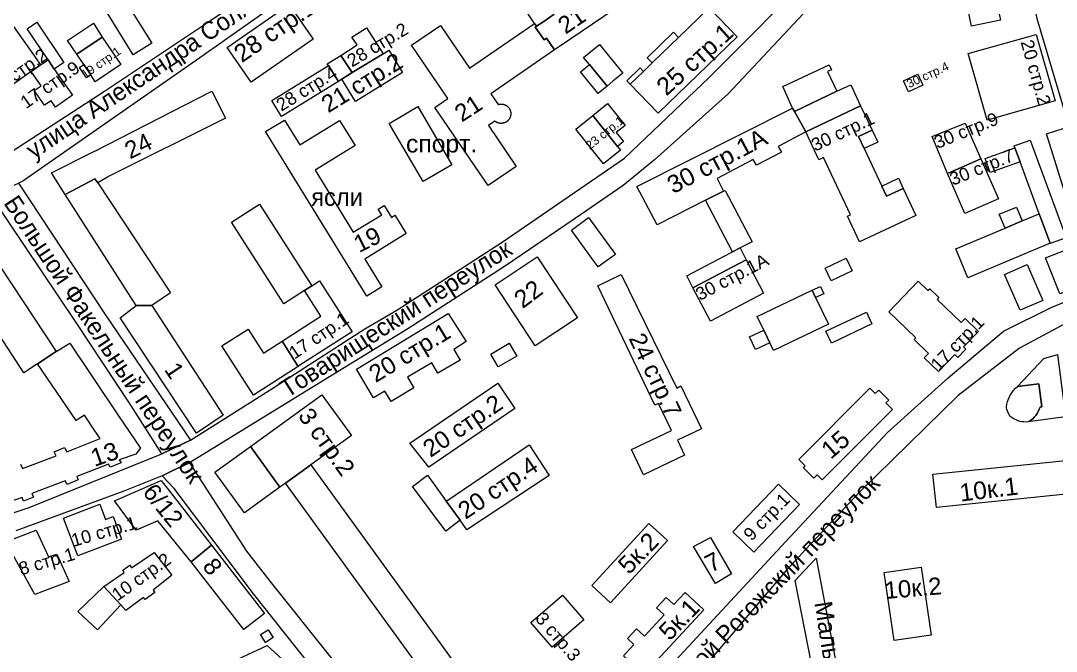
# Model space of a CAD drawing. Header units: metres. Extents: x 9999 to 15101, y 6965 to 11034.
# Drawn here: x 10277.5 to 10699.5, y 8346.6 to 8603.5 of the extents above; entities that cross this region are included whole.
import ezdxf
from ezdxf.enums import TextEntityAlignment as Align

# ---------------------------------------------------------------- set-up
doc = ezdxf.new("R2010")
doc.units = ezdxf.units.M
doc.header["$MEASUREMENT"] = 0
for name, color, linetype, lineweight in [('Слой 25', 7, 'Continuous', 0), ('Слой 29', 7, 'Continuous', 0), ('Слой 3', 7, 'Continuous', 0), ('Слой 43', 7, 'Continuous', 0), ('Слой 47', 7, 'Continuous', 0), ('Слой 5', 7, 'Continuous', 0), ('Слой 8', 7, 'Continuous', 0), ('Слой 9', 7, 'Continuous', 0)]:
    doc.layers.add(name, color=color, linetype=linetype, lineweight=lineweight)
doc.styles.add('Style-arial', font='arial.shx')
doc.styles.add('Style-p131', font='p131.shx')

msp = doc.modelspace()

# ---------------------------------------------------------------- linework, layer by layer
at = {"layer": 'Слой 25', "color": 8, "linetype": 'Continuous', "lineweight": 0, "flags": 128}
for points in [[(10677.4, 8814.84), (10678.98, 8762.36), (10679.91, 8744.95), (10681.29, 8740.02), (10683.6, 8721.53), (10684.53, 8715.68), (10687.61, 8699.96), (10703.9, 8623.39), (10704.91, 8619.7), (10709.45, 8603.64), (10710.13, 8601.25), (10727.42, 8540.7), (10738.87, 8501.89), (10731.93, 8499.87), (10723.6, 8497.44), (10691.81, 8604.3), (10676.55, 8681.27), (10676.4, 8682.53), (10666.92, 8761.48), (10663.85, 8804.2), (10677.4, 8814.84)], [(10299.84, 8480.96), (10265.29, 8532.15), (10270.58, 8534.57), (10276.57, 8537.32), (10311.84, 8483.84), (10346.72, 8432.64), (10334.96, 8427.08), (10322.4, 8446.88), (10299.84, 8480.96)], [(10731.93, 8499.87), (10734.23, 8490.49), (10711.13, 8484.33), (10684.49, 8470.15), (10659.56, 8450.81), (10619.52, 8411.53), (10597.32, 8388.11), (10593.34, 8383.8), (10589.49, 8379.48), (10525.12, 8304.06), (10490.51, 8269.46), (10482.24, 8275.95), (10587.46, 8389.3), (10630.72, 8435.74), (10655.53, 8458), (10678.02, 8477.08), (10697.52, 8486.63), (10723.6, 8497.44), (10731.93, 8499.87)], [(10629.94, 8234.86), (10628.92, 8234.73), (10622.3, 8233.71), (10620.95, 8233.5), (10593.07, 8375.51), (10596.88, 8379.51), (10601.71, 8384.59), (10615.84, 8309.92), (10629.94, 8234.86)]]:
    msp.add_lwpolyline(points, close=True, dxfattribs=at)
for points in [[(10273.6, 8550.08), (10312.05, 8575.03), (10354.04, 8603.02), (10460.71, 8674.55)], [(10235.07, 8389.93), (10280.87, 8405.19), (10334.96, 8427.08), (10346.72, 8432.64), (10378.72, 8452.8), (10417.76, 8477.92), (10430.72, 8485.6), (10473.76, 8513.28), (10523.52, 8547.52), (10558.08, 8580.32), (10602.76, 8625.29)], [(10397.3, 8621.47), (10355.95, 8592.21), (10355.05, 8591.58), (10350.48, 8588.39), (10299.33, 8552.77), (10278.34, 8538.14), (10276.57, 8537.32)], [(10598.56, 8608.64), (10565.86, 8573.77), (10535.84, 8546.88), (10523.04, 8536.32), (10503.51, 8522.88), (10474.25, 8503.16), (10435.2, 8477.92), (10406.82, 8460.54), (10346.23, 8423.42), (10338.96, 8420.03), (10335.18, 8418.14), (10319.52, 8411.84), (10275.52, 8395.68)], [(10398.59, 8337.09), (10372.32, 8370.08), (10372.32, 8370.08), (10339.96, 8412.87), (10335.18, 8418.14), (10338.96, 8420.03), (10346.23, 8423.42), (10369.43, 8387.37), (10378.98, 8375.13), (10404.36, 8343.36)]]:
    msp.add_lwpolyline(points, dxfattribs=at)
at = {"layer": 'Слой 3', "color": 8, "linetype": 'Continuous', "lineweight": 0, "flags": 128}
for points in [[(10487.21, 8600.88), (10487.71, 8601.22), (10490.26, 8602.95), (10494.88, 8606.09), (10493.19, 8608.57), (10493.62, 8608.86), (10498.96, 8612.49), (10501.44, 8608.84), (10522.76, 8623.33), (10520.29, 8626.97), (10526.22, 8631), (10526.78, 8631.38), (10528.27, 8629.19), (10535.1, 8633.83), (10537.54, 8635.49), (10541.32, 8629.94), (10538.87, 8628.28), (10542.06, 8623.58), (10497.06, 8593), (10495.03, 8591.62), (10491.79, 8596.39), (10490.76, 8595.68), (10487.21, 8600.88)], [(10660, 8625.44), (10671.83, 8627.87), (10676.8, 8603.68), (10664.97, 8601.25), (10660, 8625.44)], [(10312, 8624.25), (10315.44, 8619.12), (10330.9, 8594.38), (10323.27, 8589.64), (10312.77, 8606.58), (10307.64, 8614.84), (10304.64, 8619.68), (10312, 8624.25)], [(10487.71, 8601.22), (10486.92, 8602.38), (10481.24, 8610.74), (10488.83, 8615.9), (10493.62, 8608.86), (10493.19, 8608.57), (10494.88, 8606.09), (10490.26, 8602.95), (10487.71, 8601.22)], [(10392.28, 8602.26), (10396.63, 8595.97), (10371.36, 8578.52), (10361.62, 8592.64), (10386.88, 8610.08), (10392.28, 8602.26)], [(10525.89, 8577.61), (10531.31, 8582.86), (10534.86, 8586.3), (10538.8, 8590.11), (10545.6, 8596.71), (10558.03, 8608.75), (10569.48, 8596.93), (10537.33, 8565.79), (10525.89, 8577.61)], [(10288.61, 8587.55), (10280.05, 8600.19), (10284, 8602.87), (10295.1, 8586.48), (10291.15, 8583.8), (10288.61, 8587.55)], [(10310.72, 8596.85), (10300.31, 8589.85), (10296.57, 8595.42), (10307.09, 8602.5), (10310.72, 8596.85)], [(10472, 8569.32), (10472.13, 8569.36), (10472.26, 8569.4), (10472.4, 8569.43), (10472.53, 8569.46), (10472.66, 8569.49), (10472.8, 8569.51), (10472.94, 8569.52), (10473.07, 8569.53), (10473.21, 8569.53), (10473.35, 8569.53), (10473.49, 8569.53), (10473.62, 8569.52), (10473.76, 8569.51), (10473.9, 8569.49), (10474.03, 8569.46), (10474.17, 8569.43), (10474.3, 8569.4), (10474.43, 8569.36), (10474.56, 8569.32), (10474.69, 8569.27), (10474.82, 8569.22), (10474.94, 8569.17), (10475.07, 8569.11), (10475.19, 8569.04), (10475.31, 8568.97), (10475.42, 8568.9), (10475.54, 8568.82), (10475.65, 8568.74), (10475.76, 8568.66), (10475.86, 8568.57), (10475.96, 8568.48), (10476.06, 8568.38), (10476.16, 8568.28), (10476.25, 8568.18), (10476.34, 8568.08), (10476.42, 8567.97), (10476.5, 8567.86), (10476.58, 8567.74), (10476.65, 8567.63), (10476.72, 8567.51), (10476.79, 8567.39), (10476.85, 8567.26), (10476.9, 8567.14), (10476.95, 8567.01), (10477, 8566.88), (10477.04, 8566.75), (10477.08, 8566.62), (10477.11, 8566.49), (10477.14, 8566.35), (10477.17, 8566.22), (10477.19, 8566.08), (10477.2, 8565.94), (10477.21, 8565.81), (10477.22, 8565.67), (10477.22, 8565.53), (10477.21, 8565.39), (10477.2, 8565.26), (10477.19, 8565.12), (10477.17, 8564.98), (10477.14, 8564.85), (10477.11, 8564.72), (10477.08, 8564.58), (10477.04, 8564.45), (10477, 8564.32), (10476.95, 8564.19), (10476.9, 8564.06), (10476.85, 8563.94), (10476.79, 8563.81), (10476.72, 8563.69), (10476.65, 8563.57), (10476.58, 8563.46), (10476.5, 8563.34), (10476.42, 8563.23), (10476.34, 8563.12), (10476.25, 8563.02), (10476.16, 8562.92), (10476.06, 8562.82), (10475.96, 8562.72), (10475.86, 8562.63), (10475.76, 8562.54), (10475.65, 8562.46), (10475.54, 8562.38), (10475.42, 8562.3), (10475.31, 8562.23), (10475.19, 8562.16), (10475.07, 8562.09), (10474.94, 8562.03), (10474.82, 8561.98), (10474.69, 8561.93), (10474.56, 8561.88), (10474.43, 8561.84), (10474.3, 8561.8), (10474.17, 8561.76), (10474.03, 8561.74), (10473.9, 8561.71), (10473.76, 8561.69), (10473.62, 8561.68), (10473.49, 8561.67), (10473.35, 8561.67), (10473.21, 8561.67), (10473.07, 8561.67), (10472.94, 8561.68), (10472.8, 8561.69), (10472.66, 8561.71), (10472.53, 8561.74), (10472.4, 8561.76), (10472.26, 8561.8), (10472.13, 8561.84), (10472, 8561.88), (10471.87, 8561.93), (10471.74, 8561.98), (10471.62, 8562.03), (10471.49, 8562.09), (10471.37, 8562.16), (10471.25, 8562.23), (10471.14, 8562.3), (10471.02, 8562.38), (10470.91, 8562.46), (10470.75, 8562.59), (10468.1, 8560.77), (10479.46, 8544.15), (10468, 8536.32), (10446.21, 8568.17), (10451.6, 8571.85), (10436.8, 8593.49), (10448.5, 8601.5), (10460.33, 8584.2), (10486.92, 8602.38), (10487.71, 8601.22), (10487.21, 8600.88), (10490.76, 8595.68), (10491.79, 8596.39), (10495.03, 8591.62), (10469.03, 8573.67), (10472, 8569.32)], [(10281.72, 8582.75), (10273.13, 8576.72), (10264.24, 8589.26), (10262.11, 8592.42), (10274.54, 8601.15), (10284, 8587.67), (10285.56, 8585.45), (10281.72, 8582.75)], [(10425.22, 8590.04), (10412.51, 8582.35), (10407.92, 8589.26), (10414.53, 8593.66), (10412.47, 8596.76), (10418.45, 8600.57), (10425.22, 8590.04)], [(10545.6, 8596.71), (10538.8, 8590.11), (10534.86, 8586.3), (10532.85, 8588.37), (10543.59, 8598.78), (10545.6, 8596.71)], [(10663.68, 8590.08), (10691.38, 8597.93), (10699.06, 8570.81), (10671.35, 8562.97), (10663.68, 8590.08)], [(10303.16, 8585.62), (10300.31, 8589.85), (10310.72, 8596.85), (10318.27, 8585.64), (10307.86, 8578.63), (10306.01, 8581.38), (10303.16, 8585.62)], [(10516.48, 8576.88), (10509.28, 8585.67), (10506.91, 8588.56), (10513.38, 8593.85), (10522.94, 8582.18), (10518.82, 8578.8), (10516.48, 8576.88)], [(10402.38, 8585.91), (10407.92, 8589.26), (10412.51, 8582.35), (10408.29, 8579.61), (10406.99, 8578.72), (10402.87, 8585.24), (10402.38, 8585.91)], [(10408.29, 8579.61), (10412.51, 8582.35), (10425.22, 8590.04), (10427.53, 8591.46), (10433.12, 8582.38), (10413.88, 8570.53), (10408.29, 8579.61)], [(10291.15, 8583.8), (10298.57, 8573.1), (10291.68, 8568.26), (10289.82, 8570.9), (10287.18, 8569.05), (10282.98, 8575.02), (10285.77, 8576.98), (10281.72, 8582.75), (10285.56, 8585.45), (10288.61, 8587.55), (10291.15, 8583.8)], [(10306.01, 8581.38), (10304.27, 8580.22), (10301.42, 8584.45), (10303.16, 8585.62), (10306.01, 8581.38)], [(10406.99, 8578.72), (10383.81, 8564.49), (10379.86, 8570.99), (10402.87, 8585.24), (10406.99, 8578.72)], [(10509.28, 8585.67), (10516.48, 8576.88), (10512.79, 8573.86), (10505.58, 8582.65), (10509.28, 8585.67)], [(10592.83, 8566.46), (10592.03, 8567.93), (10588.11, 8576.66), (10606.95, 8585.52), (10607.89, 8583.52), (10606.27, 8582.76), (10610.05, 8574.73), (10592.83, 8566.46)], [(10531.31, 8582.86), (10525.89, 8577.61), (10524.5, 8579.03), (10529.93, 8584.29), (10531.31, 8582.86)], [(10645.14, 8577.28), (10639.3, 8574.56), (10637.22, 8579.02), (10643.06, 8581.75), (10645.14, 8577.28)], [(10619.76, 8568.86), (10597.4, 8558.18), (10592.83, 8566.46), (10610.05, 8574.73), (10615.74, 8577.4), (10619.76, 8568.86)], [(10307.37, 8550.26), (10355.35, 8574.74), (10360.98, 8563.74), (10313.23, 8539.99), (10312.89, 8539.79), (10308.83, 8537.43), (10307.73, 8539.08), (10295.64, 8532.66), (10289.96, 8541.46), (10307.05, 8550.1), (10307.37, 8550.26)], [(10510.6, 8564.85), (10516.65, 8569.7), (10523.77, 8560.83), (10520.17, 8557.94), (10523.14, 8554.23), (10520.69, 8552.27), (10510.6, 8564.85)], [(10637.13, 8535.16), (10642.31, 8524.14), (10619.39, 8513.35), (10614.44, 8523.87), (10615.63, 8524.44), (10604.68, 8547.71), (10602.82, 8546.83), (10597.4, 8558.18), (10619.76, 8568.86), (10624.43, 8558.93), (10618.88, 8556.32), (10621.18, 8551.42), (10628.39, 8536.1), (10630.34, 8531.96), (10637.13, 8535.16)], [(10510.6, 8564.85), (10520.69, 8552.27), (10521.94, 8550.72), (10515, 8545.16), (10503.67, 8559.28), (10510.6, 8564.85)], [(10563.96, 8534), (10556.53, 8530.34), (10536.82, 8520.37), (10528.64, 8535.97), (10592.03, 8567.93), (10592.83, 8566.46), (10597.4, 8558.18), (10586.22, 8552.31), (10587.48, 8549.91), (10577.31, 8544.58), (10576.05, 8546.98), (10561.26, 8539.23), (10563.96, 8534)], [(10418.47, 8491.24), (10377.3, 8558.32), (10384.98, 8563.03), (10391.19, 8552.92), (10407.42, 8562.88), (10413.72, 8552.62), (10397.5, 8542.67), (10413.03, 8517.36), (10424.63, 8524.48), (10423.21, 8526.78), (10425.57, 8528.22), (10428.56, 8523.35), (10429.99, 8524.23), (10434.57, 8516.78), (10417.68, 8506.42), (10424.66, 8495.04), (10418.47, 8491.24)], [(10655.18, 8541.23), (10648.99, 8556.3), (10662.4, 8561.76), (10668.8, 8547.2), (10655.18, 8541.23)], [(10618.88, 8556.32), (10624.43, 8558.93), (10626.74, 8554.03), (10621.18, 8551.42), (10618.88, 8556.32)], [(10695.52, 8557.44), (10702.33, 8559.58), (10720.9, 8500.34), (10714.09, 8498.21), (10695.52, 8557.44)], [(10684.81, 8545.97), (10672.56, 8541.64), (10670.52, 8547.4), (10682.69, 8551.7), (10684.81, 8545.97)], [(10688.86, 8554.87), (10703.57, 8515.06), (10697.11, 8512.67), (10697.04, 8512.85), (10692.6, 8524.86), (10684.81, 8545.97), (10682.69, 8551.7), (10682.4, 8552.48), (10688.86, 8554.87)], [(10675.93, 8530.93), (10662.31, 8524.96), (10655.18, 8541.23), (10668.8, 8547.2), (10675.93, 8530.93)], [(10295.64, 8532.66), (10307.73, 8539.08), (10308.83, 8537.43), (10338.57, 8492.7), (10330.95, 8487.42), (10324.5, 8487.42), (10295.64, 8532.66)], [(10630.34, 8531.96), (10628.39, 8536.1), (10635.18, 8539.3), (10637.13, 8535.16), (10630.34, 8531.96)], [(10570.63, 8510.93), (10567.55, 8509.32), (10556.53, 8530.34), (10563.96, 8534), (10564.64, 8534.33), (10575.62, 8513.38), (10570.63, 8510.93)], [(10393.08, 8493.59), (10384.69, 8488.21), (10363.42, 8521.41), (10374.84, 8528.72), (10396.1, 8495.52), (10393.08, 8493.59)], [(10678.69, 8519.02), (10676.32, 8524.64), (10683.29, 8527.58), (10685.67, 8521.95), (10678.69, 8519.02)], [(10291.98, 8468.69), (10284.37, 8463.72), (10278.78, 8460.07), (10255.51, 8495.64), (10257.34, 8496.92), (10251.11, 8507.37), (10245.25, 8504.07), (10238.66, 8514.7), (10255.33, 8523.86), (10291.98, 8468.69)], [(10512.82, 8503.18), (10510.78, 8506), (10501.93, 8518.23), (10508.94, 8523.3), (10519.82, 8508.25), (10518.69, 8507.43), (10512.82, 8503.18)], [(10692.6, 8524.86), (10697.04, 8512.85), (10663.51, 8498.77), (10658.56, 8510.56), (10678.69, 8519.02), (10685.67, 8521.95), (10692.6, 8524.86)], [(10573.14, 8506.14), (10551.43, 8494.72), (10548.9, 8499.54), (10566.98, 8509.02), (10567.55, 8509.32), (10570.63, 8510.93), (10573.14, 8506.14)], [(10695.2, 8506.88), (10703.81, 8510.29), (10709.6, 8495.68), (10700.99, 8492.27), (10695.2, 8506.88)], [(10487.17, 8471.11), (10470.81, 8495.95), (10487.98, 8507.25), (10504.33, 8482.41), (10487.17, 8471.11)], [(10573.14, 8506.14), (10580.27, 8492.54), (10558.55, 8481.15), (10551.43, 8494.72), (10573.14, 8506.14)], [(10616.32, 8501.55), (10607.75, 8497.51), (10605.31, 8502.68), (10613.88, 8506.72), (10616.32, 8501.55)], [(10687.68, 8504.16), (10694, 8489.56), (10684.77, 8485.56), (10678.44, 8500.16), (10687.68, 8504.16)], [(10390.53, 8462.7), (10383.97, 8472.96), (10384.48, 8473.29), (10399.8, 8483.1), (10393.08, 8493.59), (10396.1, 8495.52), (10399.3, 8497.57), (10412.59, 8476.82), (10391.23, 8463.15), (10390.53, 8462.7)], [(10522.25, 8500.07), (10544.82, 8453.82), (10546.58, 8454.71), (10554.9, 8437.29), (10545.11, 8432.61), (10548.01, 8426.54), (10531.33, 8418.57), (10526.46, 8428.76), (10542.66, 8436.5), (10537.39, 8447.52), (10535.93, 8446.82), (10512.67, 8495.49), (10522.25, 8500.07)], [(10631.27, 8484.92), (10643.25, 8497.34), (10647.19, 8493.53), (10647.95, 8494.31), (10651.69, 8490.71), (10650.98, 8489.97), (10660.81, 8480.49), (10662.39, 8482.14), (10667.77, 8476.95), (10661.69, 8470.65), (10662.72, 8469.66), (10659.47, 8466.29), (10658.17, 8467.55), (10651.47, 8460.61), (10645.72, 8466.16), (10647.47, 8467.98), (10641.58, 8473.66), (10642.24, 8474.34), (10642.15, 8474.42), (10631.27, 8484.92)], [(10606.64, 8479.84), (10584.26, 8469.12), (10582.77, 8472.23), (10580.28, 8477.42), (10577.61, 8482.99), (10600.01, 8493.68), (10601.45, 8490.68), (10606.64, 8479.84)], [(10600.01, 8493.68), (10603.44, 8495.28), (10604.85, 8492.27), (10601.45, 8490.68), (10600.01, 8493.68)], [(10324.5, 8487.42), (10330.95, 8487.42), (10359.97, 8442.84), (10349.12, 8435.51), (10318.05, 8482.44), (10324.5, 8487.42)], [(10451.68, 8484.16), (10459.04, 8472.8), (10453.97, 8469.6), (10456.55, 8465.26), (10447.51, 8459.88), (10445, 8464.09), (10435.15, 8458.23), (10437.7, 8453.95), (10428.4, 8448.41), (10425.89, 8452.62), (10421.28, 8449.88), (10414.35, 8461.52), (10451.68, 8484.16)], [(10624.42, 8479.96), (10607.87, 8472.2), (10605.64, 8476.97), (10622.19, 8484.73), (10624.42, 8479.96)], [(10383.97, 8472.96), (10390.53, 8462.7), (10372.29, 8451.02), (10359.46, 8471.07), (10370.12, 8477.9), (10376.39, 8468.11), (10383.97, 8472.96)], [(10582.77, 8472.23), (10577.01, 8469.51), (10574.55, 8474.71), (10580.28, 8477.42), (10582.77, 8472.23)], [(10476.56, 8472.09), (10479.63, 8466.82), (10472.12, 8462.44), (10469.05, 8467.7), (10476.56, 8472.09)], [(10478.92, 8445.54), (10443.84, 8421.6), (10436, 8431.36), (10471.95, 8455.9), (10478.92, 8445.54)], [(10683.76, 8454.54), (10692.37, 8455.53), (10693.7, 8446.16), (10692.91, 8446.09), (10692.6, 8445.22), (10692.16, 8444.25), (10691.78, 8443.55), (10691.19, 8442.72), (10690.62, 8442.08), (10689.93, 8441.38), (10689.1, 8440.73), (10688.28, 8440.21), (10688.02, 8440.09), (10687.21, 8440.02), (10686.22, 8440.04), (10685.47, 8440.13), (10684.72, 8440.27), (10683.68, 8440.58), (10682.19, 8441.29), (10681.1, 8442.03), (10680.79, 8442.31), (10680.22, 8443.19), (10679.75, 8444.23), (10679.44, 8445.08), (10679.2, 8445.91), (10679.2, 8446.26), (10679.39, 8447.33), (10679.68, 8448.42), (10680.17, 8449.74), (10680.55, 8450.62), (10681.38, 8451.92), (10682.02, 8452.77), (10682.97, 8453.84), (10683.76, 8454.54)], [(10395.74, 8422.57), (10385.44, 8415.1), (10383.14, 8413.43), (10371.1, 8430.04), (10400.2, 8451.14), (10412.24, 8434.53), (10395.74, 8422.57)], [(10632.79, 8445.09), (10604.17, 8416.45), (10602.12, 8418.5), (10600.72, 8417.09), (10596.37, 8421.44), (10597.14, 8422.2), (10594.58, 8424.76), (10623.59, 8453.78), (10625.76, 8451.61), (10627.17, 8453.02), (10631.26, 8448.93), (10630.11, 8447.77), (10632.79, 8445.09)], [(10371.1, 8430.04), (10383.14, 8413.43), (10368.69, 8402.96), (10356.65, 8419.57), (10371.1, 8430.04)], [(10450.88, 8407.84), (10451.09, 8407.98), (10484.68, 8430.74), (10492.87, 8418.22), (10459.36, 8396.16), (10456.59, 8399.98), (10450.88, 8407.84)], [(10733.75, 8427.49), (10735.16, 8413.89), (10650.68, 8405.16), (10649.28, 8418.75), (10733.75, 8427.49)], [(10385.44, 8415.1), (10395.74, 8422.57), (10472.64, 8316.47), (10462.35, 8309.01), (10385.44, 8415.1)], [(10450.88, 8407.84), (10456.59, 8399.98), (10450.77, 8395.62), (10437.14, 8413.8), (10443.28, 8418.4), (10450.88, 8407.84)], [(10342.09, 8406.77), (10355.18, 8389.86), (10346.87, 8383.01), (10333.36, 8399.76), (10324.5, 8395.92), (10315.7, 8407.94), (10334.76, 8416.16), (10342.09, 8406.77)], [(10594.89, 8406.39), (10576.31, 8387.04), (10567.7, 8395.31), (10586.28, 8414.66), (10594.89, 8406.39)], [(10312.03, 8400.36), (10315.09, 8401.53), (10318.59, 8392.36), (10300.78, 8385.56), (10294.96, 8400.88), (10309.66, 8406.53), (10312.03, 8400.36)], [(10283.16, 8369.82), (10271.44, 8391.23), (10283.75, 8395.92), (10288.73, 8385.07), (10292.25, 8386.24), (10297.23, 8375.09), (10283.16, 8369.82)], [(10533.46, 8398.74), (10541.11, 8391.72), (10517.9, 8366.41), (10510.25, 8373.43), (10533.46, 8398.74)], [(10560.65, 8374.24), (10551.68, 8389.28), (10558.56, 8392.96), (10567.18, 8378.23), (10560.65, 8374.24)], [(10319.67, 8378.74), (10319.13, 8379.69), (10321.99, 8381.73), (10322.67, 8380.64), (10331.81, 8386.83), (10339.02, 8377.64), (10331.51, 8371.53), (10332.19, 8370.58), (10328.25, 8367.72), (10327.57, 8368.54), (10320.35, 8363.24), (10318.25, 8365.53), (10311.37, 8373.02), (10319.67, 8378.74)], [(10368.47, 8355.44), (10346.87, 8383.01), (10355.18, 8389.86), (10376.86, 8362.01), (10368.47, 8355.44)], [(10629.37, 8378.7), (10644.42, 8380.91), (10648.49, 8353.19), (10633.43, 8350.99), (10629.37, 8378.7)], [(10318.25, 8365.53), (10308.82, 8355.31), (10300.76, 8362.9), (10311.37, 8373.02), (10318.25, 8365.53)], [(10531.37, 8337.15), (10523.14, 8344.83), (10527.4, 8349.41), (10524.76, 8351.86), (10528.41, 8355.78), (10531.66, 8352.76), (10539.72, 8361.41), (10536.62, 8364.29), (10540.57, 8368.53), (10543.68, 8365.63), (10548.33, 8370.63), (10555.95, 8363.54), (10531.37, 8337.15)], [(10507, 8359.42), (10494.07, 8348.25), (10485.33, 8358.36), (10498.26, 8369.53), (10507, 8359.42)], [(10375.24, 8353.4), (10378.36, 8355.37), (10380.35, 8352.22), (10377.23, 8350.25), (10375.24, 8353.4)]]:
    msp.add_lwpolyline(points, close=True, dxfattribs=at)
msp.add_lwpolyline([(10277.44, 8422.9), (10278.18, 8421.14), (10291.96, 8426.27), (10291.08, 8427.89), (10295.33, 8429.65), (10296.21, 8427.89), (10309.84, 8433.31), (10307.44, 8436.9), (10303.46, 8442.84), (10300.09, 8440.64), (10284.37, 8463.72), (10291.98, 8468.69), (10297.45, 8472.17), (10297.45, 8472.17), (10316.99, 8442.92), (10326.26, 8429.35), (10324.35, 8426.86), (10317.61, 8424.66), (10318.34, 8423.34), (10313.94, 8421.58), (10313.21, 8422.9), (10300.31, 8417.77), (10300.9, 8416.45), (10296.35, 8414.54), (10295.62, 8416.01), (10281.99, 8410.88), (10282.72, 8409.41), (10278.62, 8407.8), (10278.03, 8409.26), (10271.14, 8406.77)], dxfattribs=at)
at = {"layer": 'Слой 43', "color": 8, "linetype": 'Continuous', "lineweight": 0, "flags": 128}
msp.add_lwpolyline([(10693.7, 8446.16), (10692.37, 8455.53), (10683.76, 8454.54), (10694.45, 8465.95), (10699.97, 8467.47), (10702.83, 8445.34), (10722.99, 8447.95), (10723.41, 8444.87), (10688.02, 8440.09), (10688.28, 8440.21), (10689.1, 8440.73), (10689.93, 8441.38), (10690.62, 8442.08), (10691.19, 8442.72), (10691.78, 8443.55), (10692.16, 8444.25), (10692.6, 8445.22), (10692.91, 8446.09), (10693.7, 8446.16)], close=True, dxfattribs=at)
at = {"layer": 'Слой 47', "color": 8, "linetype": 'Continuous', "lineweight": 0, "flags": 128}
msp.add_lwpolyline([(10377.93, 8348.98), (10402.58, 8326.48), (10394.26, 8315.7), (10396.09, 8311.4), (10405.66, 8299.68), (10381.01, 8271.94), (10434.92, 8221.1), (10409.66, 8202), (10418.9, 8186.28), (10417.05, 8186.59), (10391.18, 8189.36), (10371.77, 8193.37), (10355.45, 8178.89), (10301.85, 8229.73), (10320.95, 8251.3), (10278.75, 8302.76), (10377.93, 8348.98)], close=True, dxfattribs=at)
at = {"layer": 'Слой 5', "color": 8, "linetype": 'Continuous', "lineweight": 0, "flags": 128}
msp.add_lwpolyline([(10427.57, 8561.66), (10439.3, 8568.54), (10453.19, 8544.84), (10441.45, 8537.97), (10427.57, 8561.66)], close=True, dxfattribs=at)

# ---------------------------------------------------------------- texts
at = {"layer": 'Слой 29', "color": 8, "linetype": 'Continuous', "lineweight": 0, "style": 'Style-p131'}
for s, rotation, p in [('улица Александра Солженицына', 34, (10282.75, 8546.86)), ('Большой Факельный переулок', 303.6, (10270.29, 8529.2)), ('Товарищеский переулок', 32.6, (10386.17, 8449.66)), ('Большой Рогожский переулок', 46, (10534.88, 8317.82)), ('Малый Факельный переулок', 278.9, (10600.94, 8366.4))]:
    msp.add_text(s, height=7.2, rotation=rotation, dxfattribs=at).set_placement(p)
at = {"layer": 'Слой 5', "color": 8, "linetype": 'Continuous', "lineweight": 0, "style": 'Style-arial'}
msp.add_text('спорт.', height=7.2, dxfattribs=at).set_placement((10434.51, 8549.82))
at = {"layer": 'Слой 8', "color": 8, "linetype": 'Continuous', "lineweight": 0, "style": 'Style-p131'}
msp.add_text('ясли', height=7.2, dxfattribs=at).set_placement((10395.88, 8528.07))
at = {"layer": 'Слой 9', "color": 8, "linetype": 'Continuous', "lineweight": 0, "style": 'Style-arial'}
for s, height, rotation, p in [('21 стр.1', 7, 34.3, (10499.51, 8597.73)), ('28 стр.2', 5.25, 31.1, (10412.5, 8584.38)), ('20 стр.2', 5.25, 285.8, (10684.95, 8594.86)), ('21 стр.2', 7, 31.6, (10402.78, 8565.71)), ('17 стр.9', 5.25, 35, (10279.64, 8567.39)), ('30 стр.4', 3.5, 24.9, (10639.55, 8575.98)), ('28 стр.4', 5.25, 31.7, (10383.7, 8566.37)), ('30 стр.1', 5.25, 25.5, (10601.26, 8550.1)), ('30 стр.9', 5.25, 22.1, (10651.08, 8551.21)), ('24', 7, 26.4, (10322.05, 8546.97)), ('30 стр.7', 5.25, 22.1, (10657.38, 8536.22)), ('19', 7, 26.5, (10415.39, 8508.8)), ('30 стр.1А', 5.25, 27.7, (10554.28, 8489.29)), ('3 стр.2', 7, 305.9, (10390.21, 8442.5)), ('10 стр.2', 5.25, 35.5, (10316.98, 8366.91)), ('8', 7, 307.9, (10351.25, 8381.17)), ('3 стр.3', 5.25, 310.8, (10486.9, 8359.72))]:
    msp.add_text(s, height=height, rotation=rotation, dxfattribs=at).set_placement(p)
for s, height, rotation, p in [('28 стр.1', 7.2, 34.6, (10363.5, 8592.07)), ('25 стр.1', 7.2, 42, (10535.79, 8577.89)), ('30 стр.1А', 7.2, 28, (10540, 8539.13)), ('22', 7.2, 37, (10477.68, 8491.71)), ('17 стр.1', 5.25, 34, (10386.09, 8469.74)), ('17 стр.1', 5.25, 46, (10647.81, 8464.14)), ('15', 7.2, 41, (10602.89, 8429.96)), ('13', 7.2, 19, (10305.17, 8428.53)), ('10к.1', 7.2, 7, (10659.68, 8414.74)), ('10 стр.1', 5.25, 16, (10297.51, 8394.17)), ('5к.2', 7.2, 46, (10520.2, 8382.54)), ('8 стр.1', 5.25, 16, (10276.15, 8382.62)), ('7', 7.2, 28, (10555.41, 8384.84)), ('5к.1', 7.2, 46, (10536.81, 8355.54))]:
    msp.add_text(s, height=height, rotation=rotation, dxfattribs=at).set_placement(p, align=Align.TOP_LEFT)
for s, rotation, p in [('17 стр.2', 35, (10277.82, 8580.39)), ('9 стр.1', 46.1, (10583.37, 8399.63))]:
    msp.add_text(s, height=5.25, rotation=rotation, dxfattribs=at).set_placement(p, align=Align.CENTER)
for s, height, rotation, p in [('19 стр.1', 3.5, 35, (10310.16, 8586.45)), ('21', 7, 33.2, (10459.88, 8567.87)), ('23 стр.1', 3.5, 38.7, (10515.48, 8557.85)), ('20 стр.1', 7, 31.2, (10435.95, 8468.31)), ('24 стр.7', 7, 295.5, (10536.13, 8459.15)), ('1', 7, 303.5, (10340.17, 8461.04)), ('20 стр.2', 7, 34.3, (10457.58, 8438.53)), ('20 стр.4', 7, 34.1, (10471.93, 8413.27)), ('6/12', 7, 308.8, (10335.53, 8406.12)), ('10к.2', 7, 4.8, (10641.18, 8372.39))]:
    msp.add_text(s, height=height, rotation=rotation, dxfattribs=at).set_placement(p, align=Align.MIDDLE_CENTER)

doc.saveas('drawing.dxf')
